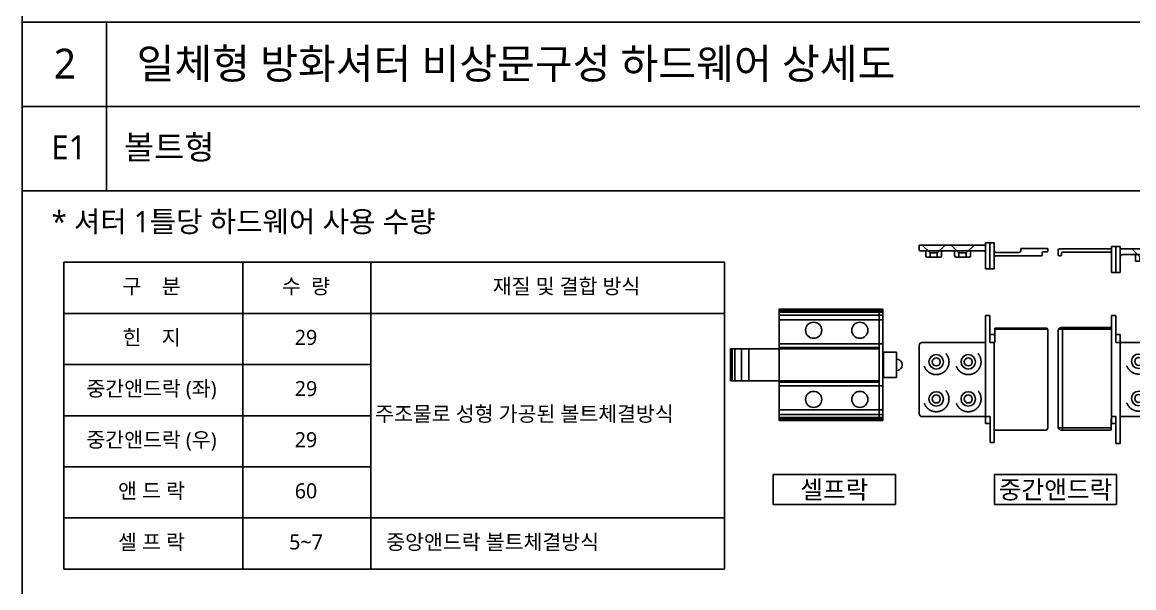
# Model space of a CAD drawing. Extents: x 4650 to 80882, y 2100 to 57300.
# Drawn here: x 4650 to 23108, y 20900 to 30300 of the extents above; entities that cross this region are included whole.
import ezdxf
from ezdxf.enums import TextEntityAlignment as Align

# ---------------------------------------------------------------- set-up
doc = ezdxf.new("R2010")
doc.units = 0
doc.header["$LTSCALE"] = 200
doc.header["$MEASUREMENT"] = 0
doc.linetypes.add('HIDDEN', pattern=[2, 1, -1])
doc.layers.get('0').update_dxf_attribs({"linetype": 'CONTINUOUS'})
for name, color, linetype in [('DIM', 7, 'CONTINUOUS'), ('F', 4, 'CONTINUOUS'), ('HI', 2, 'HIDDEN'), ('TEX', 3, 'CONTINUOUS'), ('TEXT', 3, 'CONTINUOUS'), ('TEXT-NOTE', 6, 'CONTINUOUS')]:
    doc.layers.add(name, color=color, linetype=linetype)
doc.styles.add('Gtx', font='malgun.ttf')
doc.styles.add('스타일1', font='malgun.ttf')

# ---------------------------------------------------------------- blocks, each defined once
blk = doc.blocks.new('셀프락')
for p, q in [((12520.5, 40251.2), (12345.6, 40251.2)), ((12514.3, 40186.7), (12514.3, 40253.2)), ((12520.5, 40248.2), (12345.6, 40248.2)), ((12520.5, 40243), (12345.6, 40243)), ((12520.5, 40235.3), (12345.6, 40235.3)), ((12345.6, 40194.9), (12520.5, 40194.9)), ((12473.9, 40186.7), (12263.9, 40186.7)), ((12263.9, 40186.7), (12263.9, 40132.3)), ((12265.1, 40186.7), (12265.1, 40132.3)), ((12266.8, 40186.7), (12266.8, 40132.3)), ((12271.2, 40186.7), (12271.2, 40132.3)), ((12282.4, 40186.7), (12282.4, 40132.3)), ((12295, 40186.7), (12295, 40132.3)), ((12514.3, 40188.7), (12345.6, 40188.7)), ((12361.1, 40186.7), (12514.3, 40186.7)), ((12514.3, 40186.7), (12514.3, 40132.3)), ((12521.7, 40138.2), (12521.7, 40180.8)), ((12543.3, 40180.8), (12521.7, 40180.8)), ((12543.3, 40180.8), (12543.3, 40138.2)), ((12543.3, 40169.2), (12543.3, 40180.8)), ((12543.3, 40165.4), (12543.3, 40168.9)), ((12543.3, 40165.4), (12543.3, 40168.9)), ((12543.3, 40138.2), (12521.7, 40138.2)), ((12263.9, 40132.3), (12473.9, 40132.3)), ((12514.3, 40130.4), (12345.6, 40130.4)), ((12520.5, 40124.1), (12345.6, 40124.1)), ((12361.1, 40132.3), (12514.3, 40132.3)), ((12514.3, 40132.3), (12514.3, 40065.8)), ((12520.5, 40083.7), (12345.6, 40083.7)), ((12520.5, 40076), (12345.6, 40076)), ((12520.5, 40070.8), (12345.6, 40070.8)), ((12520.5, 40067.9), (12345.6, 40067.9))]:
    blk.add_line(p, q)
blk.add_lwpolyline([(12520.5, 40065.8), (12345.6, 40065.8), (12345.6, 40253.2), (12520.5, 40253.2)], close=True)
for centre in [(12403.9, 40217.8), (12481.7, 40217.8), (12403.9, 40101.2), (12481.7, 40101.2)]:
    blk.add_circle(centre, 13.6)
blk.add_arc((12543.3, 40159.5), 9.72, 270, 90)
blk = doc.blocks.new('앤드락')
for p, q in [((12123.2, 39875.7), (12119.5, 39875.7)), ((12123.2, 39875.7), (12162, 39875.7)), ((12171.8, 39875.7), (12162, 39875.7)), ((12171.8, 39875.7), (12230.1, 39875.7)), ((12230.1, 39879.6), (12230.1, 39835.8)), ((12230.1, 39879.6), (12244.7, 39879.6)), ((12237.4, 39879.6), (12237.4, 39835.8)), ((12244.7, 39879.6), (12244.7, 39835.8)), ((12118.3, 39874.5), (12118.3, 39867.2)), ((12119.5, 39866), (12226.4, 39866)), ((12129.3, 39863.5), (12129.3, 39857.5)), ((12155.9, 39863.5), (12155.9, 39857.5)), ((12177.9, 39863.5), (12177.9, 39857.5)), ((12204.5, 39863.5), (12204.5, 39857.5)), ((12286.7, 39863.3), (12247.1, 39863.3)), ((12324.2, 39857.7), (12247.1, 39857.7)), ((12289.1, 39868.9), (12289.1, 39865.7)), ((12290.4, 39870.1), (12333.6, 39870.1)), ((12325.5, 39863.1), (12325.5, 39858.9)), ((12326.9, 39864.5), (12333.4, 39864.5)), ((12334.8, 39868.9), (12334.8, 39865.9)), ((12352.3, 39867), (12352.3, 39859.7)), ((12442.2, 39869.4), (12354.7, 39869.4)), ((12355.4, 39857.3), (12354.7, 39857.3)), ((12357.8, 39861.4), (12357.8, 39859.7)), ((12360.3, 39863.9), (12439.7, 39863.9)), ((12442.2, 39865.8), (12442.2, 39873.1)), ((12442.2, 39873.1), (12442.2, 39829.3)), ((12456.7, 39873.1), (12442.2, 39873.1)), ((12449.5, 39873.1), (12449.5, 39829.3)), ((12456.7, 39873.1), (12456.7, 39829.3)), ((12515, 39869.2), (12456.7, 39869.2)), ((12568.5, 39859.5), (12460.4, 39859.5)), ((12482.3, 39859.5), (12482.3, 39848.5)), ((12508.9, 39859.5), (12508.9, 39848.5)), ((12515, 39869.2), (12524.9, 39869.2)), ((12563.6, 39869.2), (12524.9, 39869.2)), ((12530.9, 39859.5), (12530.9, 39848.5)), ((12557.5, 39859.5), (12557.5, 39848.5)), ((12563.6, 39869.2), (12568.5, 39869.2)), ((12568.5, 39869.2), (12568.5, 39859.5)), ((12153.5, 39855), (12131.8, 39855)), ((12202.1, 39855), (12180.4, 39855)), ((12482.3, 39848.5), (12508.9, 39848.5)), ((12530.9, 39848.5), (12557.5, 39848.5)), ((12230.1, 39835.8), (12244.7, 39835.8)), ((12456.7, 39829.3), (12442.2, 39829.3)), ((12230.1, 39756.7), (12237.4, 39756.7)), ((12230.1, 39756.7), (12230.1, 39575)), ((12237.4, 39756.7), (12237.4, 39724.7)), ((12449.3, 39756.7), (12442.2, 39756.7)), ((12442.2, 39756.7), (12442.2, 39575.1)), ((12449.3, 39724.7), (12449.3, 39756.7)), ((12332.1, 39735.8), (12245.4, 39735.8)), ((12245.4, 39711.6), (12245.4, 39735.8)), ((12334.6, 39566.3), (12334.6, 39733.4)), ((12352.3, 39568.7), (12352.3, 39731.6)), ((12357.1, 39736.5), (12442.2, 39736.5)), ((12359.5, 39736.5), (12359.5, 39563.9)), ((12123.2, 39711.5), (12230.1, 39711.5)), ((12237.4, 39724.7), (12244.7, 39724.7)), ((12244.7, 39711.6), (12245.4, 39711.6)), ((12245.4, 39711.6), (12244.7, 39711.6)), ((12244.7, 39711.6), (12244.7, 39563.9)), ((12456.7, 39724.7), (12449.3, 39724.7)), ((12456.7, 39541.2), (12456.7, 39724.7)), ((12563.7, 39711.5), (12456.7, 39711.5)), ((12118.3, 39706.6), (12118.3, 39591.3)), ((12568.5, 39591.3), (12568.5, 39706.6)), ((12123.2, 39586.4), (12230.1, 39586.4)), ((12442.2, 39582.1), (12441.4, 39582.1)), ((12441.4, 39582.1), (12441.4, 39564.3)), ((12563.7, 39586.4), (12456.7, 39586.4)), ((12230.1, 39575), (12237.5, 39575)), ((12237.5, 39575), (12237.5, 39543)), ((12244.7, 39563.9), (12332.1, 39563.9)), ((12244.7, 39563.9), (12244.7, 39543)), ((12352.4, 39567.4), (12441.4, 39567.4)), ((12441, 39563.9), (12357.1, 39563.9)), ((12449.5, 39575.1), (12442.2, 39575.1)), ((12449.5, 39541.2), (12449.5, 39575.1)), ((12237.5, 39543), (12244.7, 39543)), ((12456.7, 39541.2), (12449.5, 39541.2))]:
    blk.add_line(p, q)
at = {"linetype": 'HIDDEN', "ltscale": 1.7}
for p, q in [((12489.6, 39855.9), (12476.3, 39869.2)), ((12501.7, 39855.9), (12515, 39869.2)), ((12538.2, 39855.9), (12524.9, 39869.2)), ((12550.3, 39855.9), (12563.6, 39869.2)), ((12489.6, 39855.9), (12501.7, 39855.9)), ((12489.6, 39855.9), (12489.6, 39848.5)), ((12501.7, 39855.9), (12501.7, 39848.5)), ((12538.2, 39855.9), (12538.2, 39848.5)), ((12550.3, 39855.9), (12538.2, 39855.9)), ((12550.3, 39855.9), (12550.3, 39848.5)), ((12352.9, 39734.1), (12442.2, 39734.1)), ((12237.4, 39724.7), (12237.4, 39711.5)), ((12237.4, 39711.5), (12244.7, 39711.5)), ((12449.3, 39724.7), (12449.3, 39711.5)), ((12456.7, 39711.5), (12449.3, 39711.5)), ((12230.1, 39586.5), (12237.5, 39586.5)), ((12237.5, 39575), (12237.5, 39586.5)), ((12449.5, 39586.5), (12442.2, 39586.5)), ((12449.5, 39575.1), (12449.5, 39586.5))]:
    blk.add_line(p, q, dxfattribs=at)
for centre, radius in [((12146.9, 39678.8), 12.2), ((12200.9, 39678.8), 12.2), ((12488, 39679.7), 12.2), ((12542, 39679.7), 12.2), ((12146.9, 39678.8), 6.75), ((12200.9, 39678.8), 6.75), ((12488, 39679.6), 6.75), ((12542, 39679.6), 6.75), ((12146.9, 39616.3), 12.2), ((12146.9, 39616.2), 6.75), ((12200.9, 39616.3), 12.2), ((12200.9, 39616.2), 6.75), ((12488, 39617.1), 12.2), ((12488, 39617.1), 6.75), ((12542, 39617.1), 12.2), ((12542, 39617.1), 6.75)]:
    blk.add_circle(centre, radius)
for centre, radius, start, end in [((12119.5, 39874.5), 1.21, 90, 180), ((12119.5, 39867.2), 1.21, 180, 270), ((12126.9, 39863.5), 2.43, 0, 90), ((12131.8, 39857.5), 2.43, 180, 270), ((12153.5, 39857.5), 2.43, 270, 0), ((12158.3, 39863.5), 2.43, 90, 180), ((12175.5, 39863.5), 2.43, 0, 90), ((12180.4, 39857.5), 2.43, 180, 270), ((12202.1, 39857.5), 2.43, 270, 0), ((12206.9, 39863.5), 2.43, 90, 180), ((12226.4, 39862.3), 3.65, 0, 90), ((12247.1, 39865.7), 2.43, 180, 270), ((12247.1, 39855.3), 2.43, 90, 180), ((12286.7, 39865.7), 2.43, 270, 0), ((12290.4, 39868.9), 1.21, 90, 180), ((12324.2, 39858.9), 1.21, 270, 0), ((12326.9, 39863.1), 1.41, 90, 180), ((12333.4, 39865.9), 1.41, 270, 360), ((12333.6, 39868.9), 1.21, 0, 90), ((12354.7, 39867), 2.43, 90, 180), ((12354.7, 39859.7), 2.43, 180, 270), ((12355.4, 39859.7), 2.43, 270, 0), ((12360.3, 39861.4), 2.43, 90, 180), ((12439.7, 39861.4), 2.43, 0, 90), ((12460.4, 39855.8), 3.65, 90, 180), ((12332.1, 39733.4), 2.43, 0, 90), ((12357.1, 39731.6), 4.86, 90, 180), ((12123.2, 39706.6), 4.86, 90, 180), ((12563.7, 39706.6), 4.86, 0, 90), ((12123.2, 39591.3), 4.86, 180, 270), ((12563.7, 39591.3), 4.86, 270, 0), ((12332.1, 39566.3), 2.43, 270, 0), ((12357.1, 39568.7), 4.86, 180, 270), ((12441, 39564.3), 0.486, 270, 0)]:
    blk.add_arc(centre, radius, start, end)
at = {"layer": 'HI'}
for p, q in [((12136.5, 39862.4), (12123.2, 39875.7)), ((12148.7, 39862.4), (12162, 39875.7)), ((12185.1, 39862.4), (12171.8, 39875.7)), ((12197.3, 39862.4), (12210.6, 39875.7)), ((12136.5, 39862.4), (12148.7, 39862.4)), ((12136.5, 39862.4), (12136.5, 39855)), ((12148.7, 39862.4), (12148.7, 39855)), ((12185.1, 39862.4), (12185.1, 39855)), ((12197.3, 39862.4), (12185.1, 39862.4)), ((12197.3, 39862.4), (12197.3, 39855)), ((12333.9, 39734.1), (12245.4, 39734.1))]:
    blk.add_line(p, q, dxfattribs=at)
at = {"layer": 'HI', "ltscale": 0.3}
for centre in [(12146.9, 39678.8), (12200.9, 39678.8), (12488, 39679.6), (12542, 39679.6), (12146.9, 39616.2), (12200.9, 39616.2), (12488, 39617.1), (12542, 39617.1)]:
    blk.add_circle(centre, 21.5, dxfattribs=at)
blk = doc.blocks.new('room-1')
at = {"layer": 'TEXT-NOTE', "color": 6}
for p, q in [((0, 5), (20.29, 5)), ((0, 0), (0, 5)), ((20.29, 5), (20.29, 0)), ((20.29, 0), (0, 0))]:
    blk.add_line(p, q, dxfattribs=at)
at = {"layer": 'TEXT-NOTE', "color": 3, "style": '스타일1'}
blk.add_attdef('실명', text='', height=3, dxfattribs=at).set_placement((10.15, 2.59), align=Align.MIDDLE)

msp = doc.modelspace()

# ---------------------------------------------------------------- linework, layer by layer
at = {"layer": 'DIM'}
for p, q in [((5339, 26310.2), (16311.4, 26310.2)), ((5339, 25460.2), (16311.4, 25460.2)), ((5339, 24610.2), (10439, 24610.2)), ((5339, 23760.2), (10439, 23760.2)), ((5339, 22910.2), (10439, 22910.2)), ((5339, 22060.2), (16311.4, 22060.2)), ((5339, 21210.2), (16311.4, 21210.2))]:
    msp.add_line(p, q, dxfattribs=at)
at = {"layer": 'DIM', "color": 0}
for p, q in [((5339, 26310.2), (5339, 21210.2)), ((8314, 26310.2), (8314, 21210.2)), ((10439, 26310.2), (10439, 21210.2)), ((16311.4, 26310.2), (16311.4, 21210.2))]:
    msp.add_line(p, q, dxfattribs=at)
at = {"layer": 'F'}
msp.add_line((4650, 53900), (4650, 30300), dxfattribs=at)
at = {"layer": 'TEX', "color": 7}
for p in [(6050, 30300), (6050, 28900)]:
    msp.add_line(p, (6050, 27500), dxfattribs=at)
at = {"layer": 'TEX', "color": 6}
msp.add_lwpolyline([(4650, 57300), (73350, 57300), (73350, 2100), (4650, 2100)], close=True, dxfattribs=at)
msp.add_lwpolyline([(4650, 30300), (73350, 30300)], dxfattribs=at)
at = {"layer": 'TEX', "color": 7}
for points in [[(6050, 28900), (6050, 30300)], [(4650, 28900), (73350, 28900)], [(4650, 27500), (73350, 27500)]]:
    msp.add_lwpolyline(points, dxfattribs=at)

# ---------------------------------------------------------------- block references
at = {"color": 254, "xscale": 9.859825194044973, "yscale": 9.859825194044973, "zscale": 9.859825194044973}
for name, p in [('앤드락', (-99938.1, -366570.8)), ('셀프락', (-104507.8, -371360))]:
    msp.add_blockref(name, p, dxfattribs=at)
at = {"layer": 'TEXT-NOTE'}
ref = msp.add_blockref('room-1', (17121.2, 22283.4), dxfattribs=dict(at, xscale=100, yscale=100, zscale=100))
ref.add_attrib('실명', '셀프락', dxfattribs={"color": 3, "height": 300, "style": '스타일1'}).set_placement((18135.9, 22533.4), align=Align.MIDDLE)
ref = msp.add_blockref('room-1', (20794, 22283.4), dxfattribs=dict(at, xscale=100, yscale=100, zscale=100))
ref.add_attrib('실명', '중간앤드락', dxfattribs={"color": 3, "height": 300, "style": '스타일1'}).set_placement((21808.7, 22533.4), align=Align.MIDDLE)

# ---------------------------------------------------------------- texts
at = {"layer": 'DIM', "color": 3, "style": 'Gtx'}
msp.add_text('* 셔터 1틀당 하드웨어 사용 수량', height=350, dxfattribs=at).set_placement((5138.1, 26810.2))
at = {"layer": 'TEXT', "style": '스타일1'}
for s, height, p in [('일체형 방화셔터 비상문구성 하드웨어 상세도', 500, (6550, 29360.1)), ('  볼트형', 400, (6067.4, 28022.3)), ('주조물로 성형 가공된 볼트체결방식', 250, (10509.7, 23665.6)), ('중앙앤드락 볼트체결방식', 250, (10694, 21536.2))]:
    msp.add_text(s, height=height, dxfattribs=at).set_placement(p)
for s, height, p in [('2', 500, (5358.6, 29360.1)), ('E1', 400, (5423.9, 28022.3)), ('구    분', 250, (6796.5, 25786.2)), ('수  량', 250, (9362.3, 25786.2)), ('재질 및 결합 방식', 250, (13689.4, 25786.2)), ('힌    지', 250, (6796.5, 24936.2)), ('29', 250, (9362.3, 24936.2)), ('중간앤드락 (좌)', 250, (6796.5, 24086.2)), ('29', 250, (9362.3, 24086.2)), ('중간앤드락 (우)', 250, (6796.5, 23236.2)), ('29', 250, (9362.3, 23236.2)), ('앤 드 락', 250, (6796.5, 22386.2)), ('60', 250, (9362.3, 22386.2)), ('셀 프 락', 250, (6796.5, 21536.2)), ('5~7', 250, (9362.3, 21536.2))]:
    msp.add_text(s, height=height, dxfattribs=at).set_placement(p, align=Align.CENTER)

doc.saveas('drawing.dxf')
